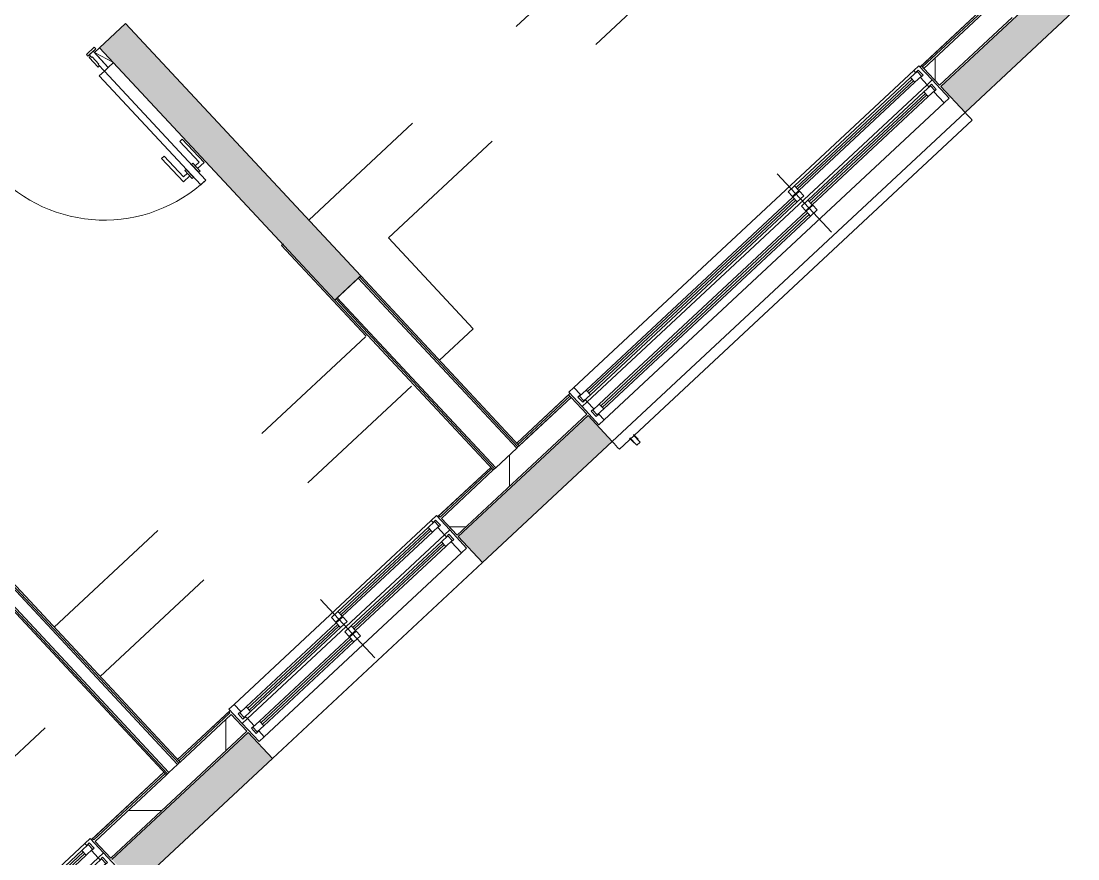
# Model space of a CAD drawing. Header units: millimetres. Extents: x -71377 to 516042, y -145869 to 441446.
# Drawn here: x 209861 to 215819, y 79575 to 84298 of the extents above; entities that cross this region are included whole.
import ezdxf

# ---------------------------------------------------------------- set-up
doc = ezdxf.new("R2010")
doc.units = ezdxf.units.MM
doc.header["$LTSCALE"] = 1000
doc.linetypes.add('_점선_S_', pattern=[1.6, 0.8, -0.8])
for name, color, linetype, lineweight in [('A-door', 4, 'Continuous', 5), ('A-door-hdln', 8, 'Continuous', 5), ('A-ele-8', 8, 'Continuous', 5), ('A-fnsh', 5, 'Continuous', 5), ('A-fnsh-4', 4, 'Continuous', 5), ('A-furn', 6, 'Continuous', 5), ('A-glas', 5, 'Continuous', 5), ('A-hat', 251, 'Continuous', 5), ('A-insu', 251, 'Continuous', 5), ('A-rail', 6, 'Continuous', 5), ('A-wind', 4, 'Continuous', 5), ('A-wind-hdln', 8, 'Continuous', 5), ('A_cwall', 2, 'Continuous', 5), ('A_fnsh-4', 4, 'Continuous', 5), ('AA_국기봉', 6, 'Continuous', 9), ('AA_발코니선', 4, '_점선_S_', 5)]:
    doc.layers.add(name, color=color, linetype=linetype, lineweight=lineweight)

# ---------------------------------------------------------------- blocks, each defined once
blk = doc.blocks.new('세대외여닫이문 - _A_WD_9x23_90도-V37-지반층 배치도')
at = {"layer": 'A-door'}
for p, q in [((-470, 77), (-410, 77)), ((-470, 65), (-470, 77)), ((-410, 65), (-470, 65)), ((-450, 65), (-420, 65)), ((-450, -60), (-450, 65)), ((-420, 65), (-420, 45)), ((-410, 77), (-410, 65)), ((410, 77), (470, 77)), ((410, 65), (410, 77)), ((470, 65), (410, 65)), ((420, 65), (450, 65)), ((420, 45), (420, 65)), ((450, 65), (450, -60)), ((470, 77), (470, 65)), ((-425, 45), (-425, -10)), ((-420, 45), (-425, 45)), ((-425, 45), (-420, 45)), ((-425, -10), (-425, 45)), ((-420, 45), (-420, 55)), ((-420, 55), (-410, 55)), ((-410, 55), (-410, -20)), ((410, 55), (420, 55)), ((410, -20), (410, 55)), ((420, 55), (420, 45)), ((420, 45), (425, 45)), ((425, 45), (420, 45)), ((425, 45), (425, -10)), ((425, -10), (425, 45)), ((450, 55), (490, 55)), ((450, -60), (450, 55)), ((-425, -10), (-420, -10)), ((-420, -10), (-425, -10)), ((-420, -10), (-420, -60)), ((-420, -20), (-420, -10)), ((-410, -20), (-420, -20)), ((420, -20), (410, -20)), ((420, -10), (420, -20)), ((425, -10), (420, -10)), ((420, -10), (425, -10)), ((420, -60), (420, -10)), ((-420, -60), (-450, -60)), ((380, -60), (380, -900)), ((380, -60), (420, -60)), ((420, -60), (420, -900)), ((450, -60), (420, -60)), ((490, -60), (450, -60)), ((380, -900), (420, -900))]:
    blk.add_line(p, q, dxfattribs=at)
at = {"layer": 'A-door-hdln'}
for p, q in [((-420, 45), (-420, 65)), ((420, 65), (420, 45)), ((-425, 45), (-420, 45)), ((-420, 45), (-425, 45)), ((-420, 55), (-420, 45)), ((-410, 55), (-420, 55)), ((420, 55), (410, 55)), ((425, 45), (420, 45)), ((420, 45), (425, 45)), ((490, -60), (450, 55)), ((-420, -10), (-425, -10)), ((-425, -10), (-420, -10)), ((-420, -60), (-420, -10)), ((-420, -10), (-420, -20)), ((-420, -20), (-410, -20)), ((410, -20), (420, -20)), ((420, -10), (425, -10)), ((420, -20), (420, -10)), ((420, -10), (420, -60)), ((425, -10), (420, -10)), ((320, -820), (320, -640)), ((320, -640), (340, -640)), ((340, -640), (340, -800)), ((480, -640), (460, -640)), ((460, -640), (460, -800)), ((480, -820), (480, -640)), ((370, -820), (320, -820)), ((340, -800), (370, -800)), ((370, -780), (380, -780)), ((370, -840), (370, -780)), ((380, -780), (380, -840)), ((420, -780), (420, -840)), ((430, -780), (420, -780)), ((430, -840), (430, -780)), ((460, -800), (430, -800)), ((430, -820), (480, -820)), ((380, -840), (370, -840)), ((420, -840), (430, -840))]:
    blk.add_line(p, q, dxfattribs=at)
blk.add_arc((420, -60), 840, 180, 270, dxfattribs=at)
blk = doc.blocks.new('미서기창__이중창_ - _A_PW_16X12-2154979-지반층 배치도')
at = {"layer": 'A-glas'}
for p, q in [((-720, 136), (-25, 136)), ((-720, 124), (-25, 124)), ((25, 176), (720, 176)), ((25, 164), (720, 164)), ((25, 66), (720, 66)), ((-720, 26), (-25, 26)), ((-720, 14), (-25, 14)), ((25, 54), (720, 54))]:
    blk.add_line(p, q, dxfattribs=at)
at = {"layer": 'A-wind'}
for p, q in [((-800, 95), (-800, 235)), ((-800, 235), (-760, 235)), ((-760, 235), (-760, 150)), ((-25, 188), (25, 188)), ((-25, 152), (-25, 188)), ((25, 188), (25, 152)), ((720, 188), (770, 188)), ((720, 152), (720, 188)), ((760, 235), (800, 235)), ((760, 190), (760, 235)), ((780, 190), (760, 190)), ((770, 188), (770, 152)), ((780, 150), (780, 190)), ((800, 235), (800, 95)), ((-760, 150), (-780, 150)), ((-780, 150), (-780, 110)), ((-770, 148), (-720, 148)), ((-770, 112), (-770, 148)), ((-720, 148), (-720, 112)), ((25, 152), (-25, 152)), ((-25, 148), (25, 148)), ((-25, 112), (-25, 148)), ((25, 148), (25, 112)), ((770, 152), (720, 152)), ((760, 95), (760, 150)), ((760, 150), (780, 150)), ((-760, 95), (-800, 95)), ((-800, 95), (-800, -15)), ((-780, 110), (-760, 110)), ((-720, 112), (-770, 112)), ((-760, 110), (-760, 95)), ((-760, 40), (-760, 95)), ((25, 112), (-25, 112)), ((-25, 78), (25, 78)), ((-25, 42), (-25, 78)), ((25, 78), (25, 42)), ((720, 78), (770, 78)), ((720, 42), (720, 78)), ((800, 95), (760, 95)), ((760, 80), (760, 95)), ((780, 80), (760, 80)), ((770, 78), (770, 42)), ((780, 40), (780, 80)), ((800, 95), (800, -15)), ((-780, 0), (-780, 40)), ((-780, 40), (-760, 40)), ((-760, 0), (-780, 0)), ((-770, 38), (-720, 38)), ((-770, 2), (-770, 38)), ((-720, 2), (-770, 2)), ((-760, -15), (-760, 0)), ((-720, 38), (-720, 2)), ((25, 42), (-25, 42)), ((-25, 38), (25, 38)), ((-25, 2), (-25, 38)), ((25, 2), (-25, 2)), ((25, 38), (25, 2)), ((770, 42), (720, 42)), ((760, -15), (760, 40)), ((760, 40), (780, 40)), ((-800, -15), (-760, -15)), ((800, -15), (760, -15))]:
    blk.add_line(p, q, dxfattribs=at)
at = {"layer": 'A-wind-hdln'}
for p, q in [((0, 335), (0, -115)), ((-760, 235), (760, 235)), ((25, 188), (720, 188)), ((-720, 148), (-25, 148)), ((25, 152), (720, 152)), ((760, 95), (-760, 95)), ((-720, 112), (-25, 112)), ((25, 78), (720, 78)), ((-720, 38), (-25, 38)), ((-720, 2), (-25, 2)), ((25, 42), (720, 42)), ((760, -15), (-760, -15))]:
    blk.add_line(p, q, dxfattribs=at)
blk = doc.blocks.new('미서기창__이중창_2단_ - _A_PW_27X20-2285641-지반층 배치도')
at = {"layer": 'A-glas'}
for p, q in [((-325, 96), (1270, 96)), ((-325, 84), (1270, 84)), ((-1270, 56), (-375, 56)), ((-1270, 44), (-375, 44)), ((-1270, -54), (-375, -54)), ((-325, -14), (1270, -14)), ((-325, -26), (1270, -26)), ((-1270, -66), (-375, -66))]:
    blk.add_line(p, q, dxfattribs=at)
at = {"layer": 'A-wind'}
for p, q in [((-1350, 15), (-1350, 155)), ((-1350, 155), (-1310, 155)), ((-1310, 155), (-1310, 70)), ((1310, 155), (1350, 155)), ((1310, 110), (1310, 155)), ((1350, 155), (1350, 15)), ((-1310, 70), (-1330, 70)), ((-1330, 70), (-1330, 30)), ((-1320, 68), (-1270, 68)), ((-1320, 32), (-1320, 68)), ((-1270, 68), (-1270, 32)), ((-375, 108), (-325, 108)), ((-375, 72), (-375, 108)), ((-325, 72), (-375, 72)), ((-375, 68), (-325, 68)), ((-375, 32), (-375, 68)), ((-325, 108), (-325, 72)), ((-325, 68), (-325, 32)), ((1270, 108), (1320, 108)), ((1270, 72), (1270, 108)), ((1320, 72), (1270, 72)), ((1330, 110), (1310, 110)), ((1310, 15), (1310, 70)), ((1310, 70), (1330, 70)), ((1320, 108), (1320, 72)), ((1330, 70), (1330, 110)), ((-1310, 15), (-1350, 15)), ((-1350, 15), (-1350, -95)), ((-1330, 30), (-1310, 30)), ((-1270, 32), (-1320, 32)), ((-1310, 30), (-1310, 15)), ((-1310, -40), (-1310, 15)), ((-325, 32), (-375, 32)), ((1350, 15), (1310, 15)), ((1310, 0), (1310, 15)), ((1350, 15), (1350, -95)), ((-1330, -80), (-1330, -40)), ((-1330, -40), (-1310, -40)), ((-1320, -42), (-1270, -42)), ((-1320, -78), (-1320, -42)), ((-1270, -42), (-1270, -78)), ((-375, -2), (-325, -2)), ((-375, -38), (-375, -2)), ((-325, -38), (-375, -38)), ((-375, -42), (-325, -42)), ((-375, -78), (-375, -42)), ((-325, -2), (-325, -38)), ((-325, -42), (-325, -78)), ((1270, -2), (1320, -2)), ((1270, -38), (1270, -2)), ((1320, -38), (1270, -38)), ((1330, 0), (1310, 0)), ((1310, -95), (1310, -40)), ((1310, -40), (1330, -40)), ((1320, -2), (1320, -38)), ((1330, -40), (1330, 0)), ((-1350, -95), (-1310, -95)), ((-1310, -80), (-1330, -80)), ((-1270, -78), (-1320, -78)), ((-1310, -95), (-1310, -80)), ((-325, -78), (-375, -78)), ((1350, -95), (1310, -95))]:
    blk.add_line(p, q, dxfattribs=at)
at = {"layer": 'A-wind-hdln'}
for p, q in [((-350, 255), (-350, -195)), ((-1310, 155), (1310, 155)), ((-1270, 68), (-375, 68)), ((-325, 108), (1270, 108)), ((-325, 72), (1270, 72)), ((1310, 15), (-1310, 15)), ((-1270, 32), (-375, 32)), ((-1270, -42), (-375, -42)), ((-325, -2), (1270, -2)), ((-325, -38), (1270, -38)), ((1310, -95), (-1310, -95)), ((-1270, -78), (-375, -78))]:
    blk.add_line(p, q, dxfattribs=at)
blk = doc.blocks.new('국기봉_일반모델_ - 국기봉_일반모델_-V99-지반층 배치도')
at = {"layer": 'AA_국기봉'}
for p, q in [((0, -2.5), (0, -40)), ((0, -40), (2.5, -40)), ((2.5, -2.5), (2.5, -60)), ((27.5, -60), (27.5, -6.3)), ((27.5, -40), (30, -40)), ((30, -40), (30, -3.6)), ((2.5, -60), (27.5, -60))]:
    blk.add_line(p, q, dxfattribs=at)
blk = doc.blocks.new('난간 - 난간-V101-지반층 배치도')
at = {"layer": 'A-rail'}
for p, q in [((8785, -7305), (6065, -7305)), ((6065, -7305), (6065, -7320)), ((6065, -7350), (6065, -7320)), ((8785, -7320), (8785, -7305)), ((8785, -7320), (8785, -7350)), ((6065, -7350), (6065, -7365)), ((6065, -7365), (8785, -7365)), ((8785, -7365), (8785, -7350))]:
    blk.add_line(p, q, dxfattribs=at)
blk = doc.blocks.new('대장2_59A_1층_rvt-8-지반층 배치도')
at = {"layer": 'A-hat'}
h = blk.add_hatch(dxfattribs=at)
h.set_pattern_fill('FP_13', color=256, style=0, pattern_type=2)
h.set_pattern_definition([(0, (-96985.9, -23353.2), (0, 800), []), (90, (-96985.9, -23353.2), (-800, 5e-14), [])])
h.paths.add_polyline_path([(-54176, -189204.3), (-53773.7, -188829.2), (-53862.4, -188734.1), (-54264.6, -189109.2)])
h.paths.add_polyline_path([(-52588.9, -187724.4), (-51821, -187008.3), (-51909.7, -186913.2), (-52677.6, -187629.3)])
h.paths.add_polyline_path([(-50636.2, -185903.4), (-49904.9, -185221.4), (-49993.5, -185126.3), (-50724.9, -185808.3)])
h.paths.add_polyline_path([(-47915.6, -183366.4), (-47506, -182984.5), (-47594.7, -182889.4), (-48004.3, -183271.3)])
at = {"layer": 'A-ele-8'}
for p, q in [((-48017.9, -183256.7), (-48004.3, -183271.3)), ((-49993.5, -185126.3), (-50007.2, -185111.7)), ((-50738.5, -185793.7), (-50732.1, -185800.7)), ((-51916.8, -186905.5), (-51923.3, -186898.6)), ((-52691.2, -187614.6), (-52684.8, -187621.6))]:
    blk.add_line(p, q, dxfattribs=at)
at = {"layer": 'A-fnsh'}
for p, q in [((-48025.2, -183263.5), (-47688.8, -182949.8)), ((-50299.7, -185384.5), (-49999.9, -185104.9)), ((-50745.8, -185800.5), (-50446, -185520.9)), ((-52212.2, -187167.9), (-51916, -186891.7)), ((-52698.6, -187621.5), (-52289, -187239.6))]:
    blk.add_line(p, q, dxfattribs=at)
at = {"layer": 'A-fnsh-4'}
for p, q in [((-47668.2, -182957.9), (-48004.3, -183271.3)), ((-48004.3, -183271.3), (-47668.2, -182957.9)), ((-51186.4, -184447.5), (-50293, -185405.6)), ((-51318.8, -184571), (-50425.4, -185529.1)), ((-54481.8, -184874.1), (-52268.4, -187247.7)), ((-54360.3, -184878.3), (-52205.5, -187189)), ((-50286.1, -185399.1), (-49993.5, -185126.3)), ((-49993.5, -185126.3), (-50216.5, -185334.2)), ((-50216.5, -185334.2), (-50286.1, -185399.1)), ((-50418.5, -185522.6), (-50300, -185412.1)), ((-52261.5, -187241.2), (-52212.5, -187195.5))]:
    blk.add_line(p, q, dxfattribs=at)
at = {"layer": 'A-insu'}
for p, q in [((-47915.6, -183366.4), (-47506, -182984.5)), ((-48011.4, -183263.6), (-48004.3, -183271.3)), ((-48004.3, -183271.3), (-47915.6, -183366.4)), ((-51193.4, -184454), (-51311.9, -184564.5)), ((-49993.5, -185126.3), (-50000.7, -185118.7)), ((-49904.9, -185221.4), (-49993.5, -185126.3)), ((-50127.8, -185429.3), (-49904.9, -185221.4)), ((-50293.2, -185391.5), (-50286.1, -185399.1)), ((-50636.2, -185903.4), (-50127.8, -185429.3)), ((-50432.3, -185535.5), (-50724.9, -185808.3)), ((-50724.9, -185808.3), (-50636.2, -185903.4)), ((-51909.7, -186913.2), (-52198.6, -187182.6)), ((-51821, -187008.3), (-51909.7, -186913.2)), ((-52588.9, -187724.4), (-51821, -187008.3)), ((-52275.4, -187254.2), (-52677.6, -187629.3)), ((-52677.6, -187629.3), (-52588.9, -187724.4))]:
    blk.add_line(p, q, dxfattribs=at)
at = {"layer": 'A_fnsh-4'}
for p, q in [((-47688.8, -182949.8), (-48017.9, -183256.7)), ((-48011.4, -183263.6), (-47675.3, -182950.2)), ((-48017.9, -183256.7), (-48011.4, -183263.6)), ((-51186.4, -184447.5), (-51193.4, -184454)), ((-51193.4, -184454), (-50300, -185412.1)), ((-51179.5, -184441.1), (-51186.4, -184447.5)), ((-50286.1, -185399.1), (-51179.5, -184441.1)), ((-51318.8, -184571), (-51325.8, -184577.5)), ((-51325.8, -184577.5), (-50432.3, -185535.5)), ((-51311.9, -184564.5), (-51318.8, -184571)), ((-51311.9, -184564.5), (-50418.5, -185522.6)), ((-54495.3, -184873.6), (-52275.4, -187254.2)), ((-54468.4, -184874.6), (-52261.5, -187241.2)), ((-54373.7, -184877.9), (-52212.5, -187195.5)), ((-52198.6, -187182.6), (-54346.9, -184878.8)), ((-50007.2, -185111.7), (-50299.7, -185384.5)), ((-50293.2, -185391.5), (-50000.7, -185118.7)), ((-50000.7, -185118.7), (-50007.2, -185111.7)), ((-50300, -185412.1), (-50293, -185405.6)), ((-50299.7, -185384.5), (-50293.2, -185391.5)), ((-50293, -185405.6), (-50286.1, -185399.1)), ((-50446, -185520.9), (-50738.5, -185793.7)), ((-50732.1, -185800.7), (-50439.5, -185527.9)), ((-50439.5, -185527.9), (-50446, -185520.9)), ((-50432.3, -185535.5), (-50425.4, -185529.1)), ((-50425.4, -185529.1), (-50418.5, -185522.6)), ((-50738.5, -185793.7), (-50732.1, -185800.7)), ((-51923.3, -186898.6), (-52212.2, -187167.9)), ((-52205.7, -187174.9), (-51916.8, -186905.5)), ((-51916.8, -186905.5), (-51923.3, -186898.6)), ((-52212.5, -187195.5), (-52205.5, -187189)), ((-52212.2, -187167.9), (-52205.7, -187174.9)), ((-52205.5, -187189), (-52198.6, -187182.6)), ((-52289, -187239.6), (-52691.2, -187614.6)), ((-52684.8, -187621.6), (-52282.5, -187246.5)), ((-52282.5, -187246.5), (-52289, -187239.6)), ((-52275.4, -187254.2), (-52268.4, -187247.7)), ((-52268.4, -187247.7), (-52261.5, -187241.2)), ((-52691.2, -187614.6), (-52684.8, -187621.6))]:
    blk.add_line(p, q, dxfattribs=at)
at = {"layer": 'AA_발코니선'}
for p, q in [((-51472.8, -184126.6), (-48861.8, -181691.9)), ((-51023.4, -184227.2), (-48811.1, -182164.1)), ((-50546, -184739.1), (-51023.4, -184227.2)), ((-51626.3, -184269.8), (-51615.7, -184259.8)), ((-51148.9, -184781.8), (-51626.3, -184269.8)), ((-50736.2, -184916.4), (-50546, -184739.1)), ((-52907.8, -186422), (-51148.9, -184781.8)), ((-52648.7, -186699.9), (-50882.5, -185052.8)), ((-54973.9, -188348.6), (-52982.4, -186491.5)), ((-54714.8, -188626.5), (-52724.1, -186770.2))]:
    blk.add_line(p, q, dxfattribs=at)
at = {"layer": 'A-door-hdln', "rotation": 43.00000124847619}
blk.add_blockref('세대외여닫이문 - _A_WD_9x23_90도-V37-지반층 배치도', (-52973.1, -183529.4), dxfattribs=at)
at = {"layer": 'A-furn', "rotation": 43.00000124847619}
blk.add_blockref('국기봉_일반모델_ - 국기봉_일반모델_-V99-지반층 배치도', (-49665.4, -185353.6), dxfattribs=at)
at = {"layer": 'A-rail', "rotation": 43.00000124847619}
blk.add_blockref('난간 - 난간-V101-지반층 배치도', (-59179.3, -184168.8), dxfattribs=at)
at = {"layer": 'A-wind-hdln'}
for name, p, rotation in [('미서기창__이중창_2단_ - _A_PW_27X20-2285641-지반층 배치도', (-48954.6, -184246.4), 223.000001248476), ('미서기창__이중창_ - _A_PW_16X12-2154979-지반층 배치도', (-51327.7, -186349.6), 223.0000012484762), ('미서기창__이중창_ - _A_PW_16X12-2154979-지반층 배치도', (-53280.4, -188170.5), 223.0000012484762)]:
    blk.add_blockref(name, p, dxfattribs=dict(at, rotation=rotation))

msp = doc.modelspace()

# ---------------------------------------------------------------- hatches: boundary and pattern name
at = {"layer": 'A-hat'}
for points in [[(215183, 83783.2), (215819.3, 84376.5), (215682.9, 84522.8), (215046.6, 83929.4), (215093.9, 83878.8)], [(211629.6, 82725.7), (211775.9, 82862.1), (210449.4, 84284.5), (210303.1, 84148.1), (211333.4, 83043.3)], [(212462.4, 81246.1), (213193.7, 81928.1), (213057.3, 82074.4), (212326, 81392.4), (212373.1, 81341.9)], [(210509.7, 79425.2), (211277.6, 80141.3), (211141.2, 80287.6), (210373.3, 79571.5), (210475.9, 79461.4)]]:
    msp.add_hatch(color=256, dxfattribs=at).paths.add_polyline_path(points)

# ---------------------------------------------------------------- linework, layer by layer
at = {"layer": 'A-ele-8'}
msp.add_line((212462.4, 81246.1), (211277.6, 80141.3), dxfattribs=at)
at = {"layer": 'A_cwall'}
for p, q in [((215682.9, 84522.8), (215046.6, 83929.4)), ((215183, 83783.2), (215819.3, 84376.5)), ((210449.4, 84284.5), (210303.1, 84148.1)), ((211775.9, 82862.1), (210449.4, 84284.5)), ((210303.1, 84148.1), (211629.6, 82725.7)), ((215046.6, 83929.4), (215183, 83783.2)), ((211629.6, 82725.7), (211775.9, 82862.1)), ((213057.3, 82074.4), (212326, 81392.4)), ((213193.7, 81928.1), (213057.3, 82074.4)), ((212462.4, 81246.1), (213193.7, 81928.1)), ((212326, 81392.4), (212462.4, 81246.1)), ((211141.2, 80287.6), (210373.3, 79571.5)), ((211277.6, 80141.3), (211141.2, 80287.6)), ((210509.7, 79425.2), (211277.6, 80141.3))]:
    msp.add_line(p, q, dxfattribs=at)

# ---------------------------------------------------------------- block references
msp.add_blockref('대장2_59A_1층_rvt-8-지반층 배치도', (262955.4, 267303.1))

doc.saveas('drawing.dxf')
